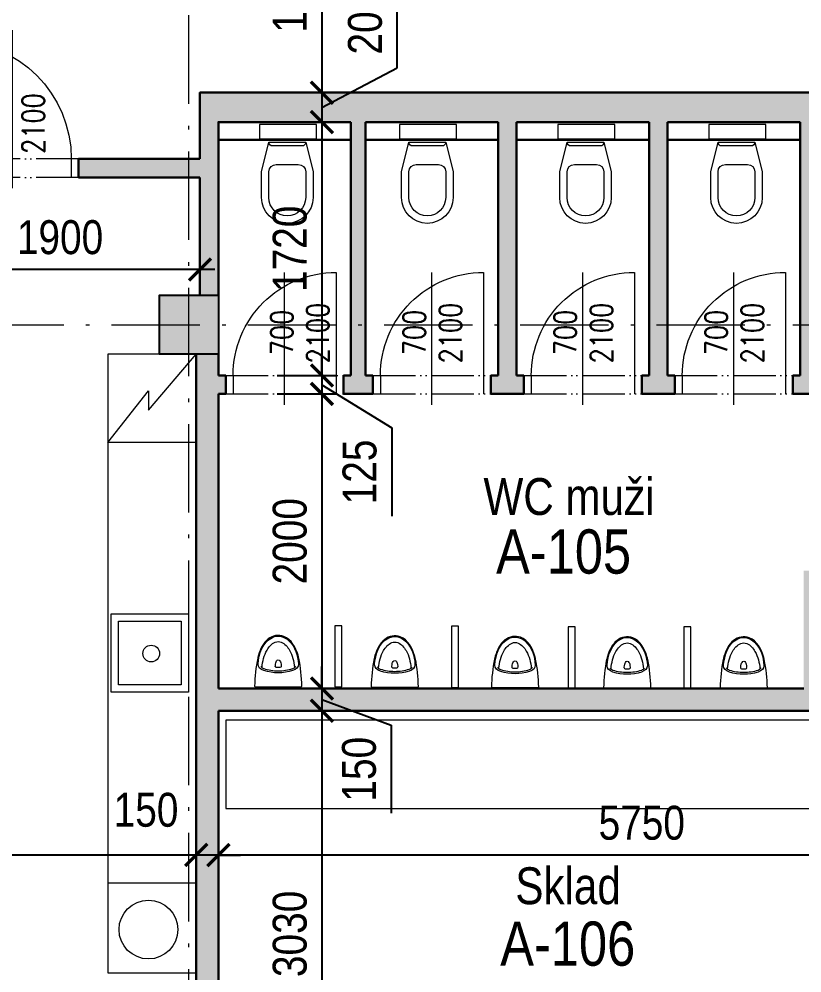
# Model space of a CAD drawing. Header units: millimetres. Extents: x 325046 to 1268204, y 1875583 to 2761998.
# Drawn here: x 710926 to 716241, y 2556493 to 2562967 of the extents above; entities that cross this region are included whole.
import ezdxf

# ---------------------------------------------------------------- set-up
doc = ezdxf.new("R2010")
doc.units = ezdxf.units.MM
doc.header["$LTSCALE"] = 100
doc.header["$PDMODE"] = 65
doc.linetypes.add('ACAD_ISO05W100', pattern=[33, 24, -3, 0, -3, 0, -3])
doc.linetypes.add('ACAD_ISO10W100', pattern=[18.5, 12, -3, 0.5, -3])
for name, color, linetype, lineweight, true_color in [('DVEŘE - POPIS', 7, 'Continuous', 5, 0x008a22), ('INTERIÉR', 7, 'Continuous', 5, 0xa65930), ('otvory', 7, 'Continuous', 20, 0xb30000), ('PŘÍČKY - SDK', 7, 'Continuous', 30, 0x6a1174), ('SANITA  - NOVÁ', 7, 'Continuous', 13, 0x3f3fde)]:
    doc.layers.add(name, color=color, linetype=linetype, lineweight=lineweight, true_color=true_color)
for name, color, linetype in [('kóty 100', 5, 'Continuous'), ('ČÍSLO MÍSTNOSTI', 4, 'Continuous'), ('ŽB- SLOUPY', 3, 'Continuous')]:
    doc.layers.add(name, color=color, linetype=linetype)
doc.layers.add('Objekty - osy', color=5, linetype='ACAD_ISO10W100', lineweight=20)
doc.layers.add('ŽB - Šraf-prefa', color=253, linetype='Continuous', lineweight=13)
doc.layers.add('POPIS MÍSTNOSTÍ', color=7, linetype='Continuous', true_color=0x072bf2)
doc.layers.add('ŠRAF - SDK', color=7, linetype='Continuous', true_color=0xfbe0ee)
doc.styles.add('ARIAL NARROW', font='ARIALN.TTF')
doc.styles.add('FSIMPLEX', font='simplex.shx')
doc.dimstyles.new('100', dxfattribs={"dimscale": 100, "dimtxt": 2.3, "dimasz": 1.5, "dimexe": 1, "dimexo": 4, "dimgap": 1, "dimtad": 1, "dimdec": 0, "dimzin": 0, "dimdsep": 46, "dimtxsty": 'ARIAL NARROW', "dimblk": 'ARCHTICK', "dimcen": 4, "dimdle": 1, "dimclrd": 256, "dimclre": 256, "dimclrt": 7, "dimadec": 0, "dimazin": 0, "dimtfac": 1, "dimtdec": 0, "dimtix": 1, "dimtofl": 0, "dimtmove": 0, "dimatfit": 2, "dimldrblk": 'OBLIQUE', "dimfxl": 1, "dimtolj": 1, "dimtzin": 0, "dimlwd": -1, "dimlwe": -1, "dimarcsym": 1})

# ---------------------------------------------------------------- blocks, each defined once
blk = doc.blocks.new('A$C32F32A5B')
at = {"layer": 'SANITA  - NOVÁ', "ltscale": 2, "transparency": 33554687}
for p, q in [((0, 0), (0, 98.3)), ((0, 98.3), (386.6, 98.3)), ((386.6, 98.3), (386.6, 0)), ((386.6, 0), (0, 0))]:
    blk.add_line(p, q, dxfattribs=at)
for points in [[(313.1, 120.8), (363.1, 320.8), (363.1, 495.8, 1), (13.1, 495.8), (13.1, 320.8), (63.1, 120.8)], [(113.1, 270.8), (263.1, 270.8, 0.41), (313.1, 320.8), (313.1, 495.8, 1), (63.1, 495.8), (63.1, 320.8, 0.41), (113.1, 270.8)], [(63.1, 120.8), (313.1, 120.8, 0.41), (288.1, 145.8), (88.1, 145.8, 0.41), (63.1, 120.8)]]:
    blk.add_lwpolyline(points, format="xyb", dxfattribs=at)
blk = doc.blocks.new('A$C2DFD14CC')
at = {"layer": 'otvory', "linetype": 'ACAD_ISO05W100', "ltscale": 0.12}
for p, q in [((75, 0), (75, 800)), ((200, 0), (200, 800))]:
    blk.add_line(p, q, dxfattribs=at)
at = {"layer": 'otvory'}
for p, q in [((900, 750), (75, 750)), ((200, 50), (75, 50))]:
    blk.add_line(p, q, dxfattribs=at)
at = {"layer": 'otvory', "ltscale": 2, "transparency": 33554687}
blk.add_line((0, 400), (900, 400), dxfattribs=at)
blk.add_arc((200, 750), 700, 270, 0, dxfattribs=at)
blk = doc.blocks.new('pisoir')
for points, knots in [([(154.6, 0), (154.6, 0), (160.5, -3), (160.5, -3), (159, -67.2), (152.7, -131.2), (139.5, -194.1), (138.1, -200.9), (136.4, -207.8), (134.4, -214.5), (122.2, -255.1), (102.7, -297), (68.6, -323.8), (38.6, -347.2), (-1.4, -354.8), (-37.3, -341.4), (-90.4, -321.6), (-119, -265.7), (-134.3, -214.5), (-136.3, -207.8), (-138.1, -200.9), (-139.5, -194.1), (-152.7, -131.2), (-159, -67.2), (-160.5, -3), (-160.5, -3), (-154.5, 0), (-154.5, 0), (-154.5, 0), (154.6, 0), (154.6, 0)], [0, 0, 0, 0, 1, 1, 1, 2, 2, 2, 3, 3, 3, 4, 4, 4, 5, 5, 5, 6, 6, 6, 7, 7, 7, 8, 8, 8, 9, 9, 9, 10, 10, 10, 10]), ([(-137, -154), (-133.8, -210.8), (-115.3, -272), (-72.8, -311.9), (-42.2, -340.8), (0.3, -353), (39.7, -334.8), (105.8, -304.2), (133.2, -221.6), (137, -154), (137, -154), (137, -152.2), (137, -152.2), (137, -133.4), (121.5, -116.4), (97.7, -109), (33.9, -89.2), (-33.9, -89.2), (-97.7, -109), (-121.5, -116.4), (-137, -133.4), (-137, -152.2), (-137, -152.2), (-137, -154), (-137, -154)], [0, 0, 0, 0, 1, 1, 1, 2, 2, 2, 3, 3, 3, 4, 4, 4, 5, 5, 5, 6, 6, 6, 7, 7, 7, 8, 8, 8, 8]), ([(118.5, -138.4), (114.4, -130.6), (106.4, -125.6), (98.3, -122.9), (67.1, -112.5), (33.6, -107.3), (0, -107.3), (-33.6, -107.3), (-67.1, -112.5), (-98.3, -122.9), (-106.4, -125.6), (-114.4, -130.6), (-118.5, -138.4)], [0, 0, 0, 0, 1, 1, 1, 2, 2, 2, 3, 3, 3, 4, 4, 4, 4]), ([(109.7, -131.3), (106.6, -171.9), (96.8, -212.6), (76.4, -248.1), (63.5, -270.6), (45.3, -292.5), (20.7, -302.4), (13.7, -305.2), (6.8, -306.4), (0, -306.3), (-6.8, -306.4), (-13.7, -305.2), (-20.7, -302.4), (-45.3, -292.5), (-63.5, -270.6), (-76.4, -248.1), (-96.8, -212.6), (-106.6, -171.9), (-109.7, -131.3)], [0, 0, 0, 0, 1, 1, 1, 2, 2, 2, 3, 3, 3, 4, 4, 4, 5, 5, 5, 6, 6, 6, 6]), ([(-11.6, -129.7), (-15.3, -129.9), (-18.4, -132.2), (-19.6, -135.8), (-19.6, -135.8), (-19.9, -138.3), (-19.9, -138.3), (-19.8, -139.7), (-19.8, -141.1), (-19.7, -142.6), (-19.3, -149.1), (-18.4, -155.6), (-16.7, -161.9), (-14.7, -169.7), (-9.8, -181.5), (-0.1, -181.9), (9.5, -181.5), (14.7, -169.8), (16.7, -161.9), (18.4, -155.6), (19.3, -149.1), (19.7, -142.6), (19.8, -141), (19.9, -139.4), (19.9, -137.8), (19.9, -137.8), (19.5, -135.1), (19.5, -135.1), (18.3, -131.9), (15.4, -130.1), (12.1, -129.7), (12.1, -129.7), (12.1, -129.7), (12.1, -129.7), (4.2, -129.6), (-3.7, -129.6), (-11.6, -129.7), (-11.6, -129.7), (-11.6, -129.7), (-11.6, -129.7)], [0, 0, 0, 0, 1, 1, 1, 2, 2, 2, 3, 3, 3, 4, 4, 4, 5, 5, 5, 6, 6, 6, 7, 7, 7, 8, 8, 8, 9, 9, 9, 10, 10, 10, 11, 11, 11, 12, 12, 12, 13, 13, 13, 13])]:
    blk.add_open_spline(points, degree=3, knots=knots)
blk = doc.blocks.new('A$C2DA8013F')
at = {"layer": 'otvory'}
for p, q in [((74.6, 850), (999.6, 850)), ((874.6, 50), (999.6, 50))]:
    blk.add_line(p, q, dxfattribs=at)
at = {"layer": 'otvory', "linetype": 'ACAD_ISO05W100', "ltscale": 0.12}
for p, q in [((874.6, 0), (874.6, 900)), ((999.6, 0), (999.6, 900))]:
    blk.add_line(p, q, dxfattribs=at)
at = {"layer": 'otvory', "ltscale": 2, "transparency": 33554687}
blk.add_line((1073.7, 450), (0, 450), dxfattribs=at)
blk.add_arc((874.6, 850), 800, 180, 270, dxfattribs=at)
blk = doc.blocks.new('_ARCHTICK')
at = {"color": 0, "linetype": 'ByBlock', "const_width": 0.15}
blk.add_lwpolyline([(-0.5, -0.5), (0.5, 0.5)], dxfattribs=at)
blk = doc.blocks.new('*D466')
at = {"layer": 'Defpoints', "color": 0, "ltscale": 100, "transparency": 16777216}
for p in [(712078.7, 2563867.7), (712153.7, 2562467.7), (712982, 2562467.7)]:
    blk.add_point(p, dxfattribs=at)
at = {"layer": 'kóty 100', "ltscale": 100, "transparency": 16777216}
for p, q in [((712982, 2563967.7), (712982, 2562367.7)), ((712478.7, 2563867.7), (713082, 2563867.7)), ((712553.7, 2562467.7), (713082, 2562467.7))]:
    blk.add_line(p, q, dxfattribs=at)
at = {"layer": 'kóty 100', "ltscale": 100, "transparency": 16777216, "xscale": 150, "yscale": 150, "zscale": 150}
for p, rotation in [((712982, 2563867.7), 90), ((712982, 2562467.7), 270)]:
    blk.add_blockref('_ARCHTICK', p, dxfattribs=dict(at, rotation=rotation))
at = {"layer": 'kóty 100', "color": 7, "ltscale": 100, "transparency": 16777216, "insert": (712764.6, 2563167.7), "char_height": 230, "attachment_point": 5, "rotation": 90, "style": 'ARIAL NARROW'}
blk.add_mtext('\\A1;1400', dxfattribs=at)
blk = doc.blocks.new('_Oblique')
at = {"color": 0, "lineweight": -2}
blk.add_line((-0.5, -0.5), (0.5, 0.5), dxfattribs=at)
blk = doc.blocks.new('*D467')
at = {"layer": 'Defpoints', "color": 0, "ltscale": 100, "transparency": 16777216}
for p in [(712153.7, 2562467.7), (712278.7, 2562267.7), (712982, 2562267.7)]:
    blk.add_point(p, dxfattribs=at)
at = {"layer": 'kóty 100', "ltscale": 100, "transparency": 16777216}
for p, q in [((713493.1, 2562636.7), (713493.1, 2563255.9)), ((712982, 2562367.7), (713493.1, 2562636.7)), ((712982, 2562567.7), (712982, 2562167.7)), ((712553.7, 2562467.7), (713082, 2562467.7)), ((712678.7, 2562267.7), (713082, 2562267.7))]:
    blk.add_line(p, q, dxfattribs=at)
at = {"layer": 'kóty 100', "ltscale": 100, "transparency": 16777216, "xscale": 150, "yscale": 150, "zscale": 150}
for p, rotation in [((712982, 2562467.7), 90), ((712982, 2562267.7), 270)]:
    blk.add_blockref('_ARCHTICK', p, dxfattribs=dict(at, rotation=rotation))
at = {"layer": 'kóty 100', "color": 7, "ltscale": 100, "transparency": 16777216, "insert": (713275.6, 2562946.3), "char_height": 230, "attachment_point": 5, "rotation": 90, "style": 'ARIAL NARROW'}
blk.add_mtext('\\A1;200', dxfattribs=at)
blk = doc.blocks.new('*D468')
at = {"layer": 'Defpoints', "color": 0, "ltscale": 100, "transparency": 16777216}
for p in [(712278.7, 2562267.7), (712278.7, 2560547.7), (712982, 2560547.7)]:
    blk.add_point(p, dxfattribs=at)
at = {"layer": 'kóty 100', "ltscale": 100, "transparency": 16777216}
for p, q in [((712982, 2562367.7), (712982, 2560447.7)), ((712678.7, 2562267.7), (713082, 2562267.7)), ((712678.7, 2560547.7), (713082, 2560547.7))]:
    blk.add_line(p, q, dxfattribs=at)
at = {"layer": 'kóty 100', "ltscale": 100, "transparency": 16777216, "xscale": 150, "yscale": 150, "zscale": 150}
for p, rotation in [((712982, 2562267.7), 90), ((712982, 2560547.7), 270)]:
    blk.add_blockref('_ARCHTICK', p, dxfattribs=dict(at, rotation=rotation))
at = {"layer": 'kóty 100', "color": 7, "ltscale": 100, "transparency": 16777216, "insert": (712764.6, 2561407.7), "char_height": 230, "attachment_point": 5, "rotation": 90, "style": 'ARIAL NARROW'}
blk.add_mtext('\\A1;1720', dxfattribs=at)
blk = doc.blocks.new('*D469')
at = {"layer": 'Defpoints', "color": 0, "ltscale": 100, "transparency": 16777216}
for p in [(712278.7, 2560547.7), (712278.7, 2560422.7), (712982, 2560422.7)]:
    blk.add_point(p, dxfattribs=at)
at = {"layer": 'kóty 100', "ltscale": 100, "transparency": 16777216}
for p, q in [((712982, 2560547.7), (712982, 2560697.7)), ((712678.7, 2560547.7), (713082, 2560547.7)), ((712982, 2560547.7), (712982, 2560422.7)), ((712982, 2560485.2), (713456, 2560193.2)), ((712678.7, 2560422.7), (713082, 2560422.7)), ((712982, 2560422.7), (712982, 2560272.7)), ((713456, 2560193.2), (713456, 2559592.8))]:
    blk.add_line(p, q, dxfattribs=at)
at = {"layer": 'kóty 100', "ltscale": 100, "transparency": 16777216, "xscale": 150, "yscale": 150, "zscale": 150}
for p, rotation in [((712982, 2560547.7), 270), ((712982, 2560422.7), 90)]:
    blk.add_blockref('_ARCHTICK', p, dxfattribs=dict(at, rotation=rotation))
at = {"layer": 'kóty 100', "color": 7, "ltscale": 100, "transparency": 16777216, "insert": (713238.6, 2559893), "char_height": 230, "attachment_point": 5, "rotation": 90, "style": 'ARIAL NARROW'}
blk.add_mtext('\\A1;125', dxfattribs=at)
blk = doc.blocks.new('*D470')
at = {"layer": 'Defpoints', "color": 0, "ltscale": 100, "transparency": 16777216}
for p in [(712278.7, 2560422.7), (712278.7, 2558422.7), (712982, 2558422.7)]:
    blk.add_point(p, dxfattribs=at)
at = {"layer": 'kóty 100', "ltscale": 100, "transparency": 16777216}
for p, q in [((712982, 2560522.7), (712982, 2558322.7)), ((712678.7, 2560422.7), (713082, 2560422.7)), ((712678.7, 2558422.7), (713082, 2558422.7))]:
    blk.add_line(p, q, dxfattribs=at)
at = {"layer": 'kóty 100', "ltscale": 100, "transparency": 16777216, "xscale": 150, "yscale": 150, "zscale": 150}
for p, rotation in [((712982, 2560422.7), 90), ((712982, 2558422.7), 270)]:
    blk.add_blockref('_ARCHTICK', p, dxfattribs=dict(at, rotation=rotation))
at = {"layer": 'kóty 100', "color": 7, "ltscale": 100, "transparency": 16777216, "insert": (712764.6, 2559422.7), "char_height": 230, "attachment_point": 5, "rotation": 90, "style": 'ARIAL NARROW'}
blk.add_mtext('\\A1;2000', dxfattribs=at)
blk = doc.blocks.new('*D471')
at = {"layer": 'Defpoints', "color": 0, "ltscale": 100, "transparency": 16777216}
for p in [(712278.7, 2558422.7), (712278.7, 2558272.7), (712982, 2558272.7)]:
    blk.add_point(p, dxfattribs=at)
at = {"layer": 'kóty 100', "ltscale": 100, "transparency": 16777216}
for p, q in [((712982, 2558422.7), (712982, 2558572.7)), ((712678.7, 2558422.7), (713082, 2558422.7)), ((712982, 2558422.7), (712982, 2558272.7)), ((712982, 2558347.7), (713452.3, 2558174.5)), ((712678.7, 2558272.7), (713082, 2558272.7)), ((712982, 2558272.7), (712982, 2558122.7)), ((713452.3, 2558174.5), (713452.3, 2557576.2))]:
    blk.add_line(p, q, dxfattribs=at)
at = {"layer": 'kóty 100', "ltscale": 100, "transparency": 16777216, "xscale": 150, "yscale": 150, "zscale": 150}
for p, rotation in [((712982, 2558422.7), 270), ((712982, 2558272.7), 90)]:
    blk.add_blockref('_ARCHTICK', p, dxfattribs=dict(at, rotation=rotation))
at = {"layer": 'kóty 100', "color": 7, "ltscale": 100, "transparency": 16777216, "insert": (713234.8, 2557875.4), "char_height": 230, "attachment_point": 5, "rotation": 90, "style": 'ARIAL NARROW'}
blk.add_mtext('\\A1;150', dxfattribs=at)
blk = doc.blocks.new('*D472')
at = {"layer": 'Defpoints', "color": 0, "ltscale": 100, "transparency": 16777216}
for p in [(712278.7, 2558272.7), (712278.7, 2555242.7), (712982, 2555242.7)]:
    blk.add_point(p, dxfattribs=at)
at = {"layer": 'kóty 100', "ltscale": 100, "transparency": 16777216}
for p, q in [((712982, 2558372.7), (712982, 2555142.7)), ((712678.7, 2558272.7), (713082, 2558272.7)), ((712678.7, 2555242.7), (713082, 2555242.7))]:
    blk.add_line(p, q, dxfattribs=at)
at = {"layer": 'kóty 100', "ltscale": 100, "transparency": 16777216, "xscale": 150, "yscale": 150, "zscale": 150}
for p, rotation in [((712982, 2558272.7), 90), ((712982, 2555242.7), 270)]:
    blk.add_blockref('_ARCHTICK', p, dxfattribs=dict(at, rotation=rotation))
at = {"layer": 'kóty 100', "color": 7, "ltscale": 100, "transparency": 16777216, "insert": (712764.6, 2556757.7), "char_height": 230, "attachment_point": 5, "rotation": 90, "style": 'ARIAL NARROW'}
blk.add_mtext('\\A1;3030', dxfattribs=at)
blk = doc.blocks.new('*D490')
at = {"layer": 'Defpoints', "color": 0, "ltscale": 100, "transparency": 16777216}
for p in [(712278.7, 2558272.7), (718028.7, 2558272.7), (712278.7, 2557293.1)]:
    blk.add_point(p, dxfattribs=at)
at = {"layer": 'kóty 100', "ltscale": 100, "transparency": 16777216}
for p, q in [((712278.7, 2557872.7), (712278.7, 2557193.1)), ((718028.7, 2557872.7), (718028.7, 2557193.1)), ((718128.7, 2557293.1), (712178.7, 2557293.1))]:
    blk.add_line(p, q, dxfattribs=at)
at = {"layer": 'kóty 100', "ltscale": 100, "transparency": 16777216, "xscale": 150, "yscale": 150, "zscale": 150, "rotation": 180}
blk.add_blockref('_ARCHTICK', (712278.7, 2557293.1), dxfattribs=at)
at = {"layer": 'kóty 100', "ltscale": 100, "transparency": 16777216, "xscale": 150, "yscale": 150, "zscale": 150}
blk.add_blockref('_ARCHTICK', (718028.7, 2557293.1), dxfattribs=at)
at = {"layer": 'kóty 100', "color": 7, "ltscale": 100, "transparency": 16777216, "insert": (715153.7, 2557510.5), "char_height": 230, "attachment_point": 5, "style": 'ARIAL NARROW'}
blk.add_mtext('\\A1;5750', dxfattribs=at)
blk = doc.blocks.new('*D491')
at = {"layer": 'Defpoints', "color": 0, "ltscale": 100, "transparency": 16777216}
for p in [(712278.7, 2558172.7), (712128.7, 2557293.1), (712128.7, 2555142.6)]:
    blk.add_point(p, dxfattribs=at)
at = {"layer": 'kóty 100', "ltscale": 100, "transparency": 16777216}
for p, q in [((712278.7, 2557772.7), (712278.7, 2557193.1)), ((712128.7, 2555542.6), (712128.7, 2557393.1)), ((712128.7, 2557293.1), (711978.7, 2557293.1)), ((712278.7, 2557293.1), (712428.7, 2557293.1))]:
    blk.add_line(p, q, dxfattribs=at)
at = {"layer": 'kóty 100', "ltscale": 100, "transparency": 16777216, "xscale": 150, "yscale": 150, "zscale": 150}
blk.add_blockref('_ARCHTICK', (712128.7, 2557293.1), dxfattribs=at)
at = {"layer": 'kóty 100', "ltscale": 100, "transparency": 16777216, "xscale": 150, "yscale": 150, "zscale": 150, "rotation": 180}
blk.add_blockref('_ARCHTICK', (712278.7, 2557293.1), dxfattribs=at)
at = {"layer": 'kóty 100', "color": 7, "ltscale": 100, "transparency": 16777216, "insert": (711787.7, 2557598.6), "char_height": 230, "attachment_point": 5, "style": 'ARIAL NARROW'}
blk.add_mtext('\\A1;150', dxfattribs=at)
blk = doc.blocks.new('*D492')
at = {"layer": 'Defpoints', "color": 0, "ltscale": 100, "transparency": 16777216}
for p in [(705953.7, 2557293.1), (705953.7, 2555142.7), (712128.7, 2555142.6)]:
    blk.add_point(p, dxfattribs=at)
at = {"layer": 'kóty 100', "ltscale": 100, "transparency": 16777216}
for p, q in [((705953.7, 2555542.7), (705953.7, 2557393.1)), ((712128.7, 2555542.6), (712128.7, 2557393.1)), ((712228.7, 2557293.1), (705853.7, 2557293.1))]:
    blk.add_line(p, q, dxfattribs=at)
at = {"layer": 'kóty 100', "ltscale": 100, "transparency": 16777216, "xscale": 150, "yscale": 150, "zscale": 150, "rotation": 180}
blk.add_blockref('_ARCHTICK', (705953.7, 2557293.1), dxfattribs=at)
at = {"layer": 'kóty 100', "ltscale": 100, "transparency": 16777216, "xscale": 150, "yscale": 150, "zscale": 150}
blk.add_blockref('_ARCHTICK', (712128.7, 2557293.1), dxfattribs=at)
at = {"layer": 'kóty 100', "color": 7, "ltscale": 100, "transparency": 16777216, "insert": (709041.2, 2557510.5), "char_height": 230, "attachment_point": 5, "style": 'ARIAL NARROW'}
blk.add_mtext('\\A1;6175', dxfattribs=at)
blk = doc.blocks.new('*D731')
at = {"layer": 'Defpoints', "color": 0, "ltscale": 100, "transparency": 16777216}
for p in [(710253.7, 2561892.7), (712153.7, 2561892.7), (710253.7, 2561267.8)]:
    blk.add_point(p, dxfattribs=at)
at = {"layer": 'kóty 100', "ltscale": 100, "transparency": 16777216}
for p, q in [((710253.7, 2561492.7), (710253.7, 2561167.8)), ((712153.7, 2561492.7), (712153.7, 2561167.8)), ((712253.7, 2561267.8), (710153.7, 2561267.8))]:
    blk.add_line(p, q, dxfattribs=at)
at = {"layer": 'kóty 100', "ltscale": 100, "transparency": 16777216, "xscale": 150, "yscale": 150, "zscale": 150, "rotation": 180}
blk.add_blockref('_ARCHTICK', (710253.7, 2561267.8), dxfattribs=at)
at = {"layer": 'kóty 100', "ltscale": 100, "transparency": 16777216, "xscale": 150, "yscale": 150, "zscale": 150}
blk.add_blockref('_ARCHTICK', (712153.7, 2561267.8), dxfattribs=at)
at = {"layer": 'kóty 100', "color": 7, "ltscale": 100, "transparency": 16777216, "insert": (711203.7, 2561485.2), "char_height": 230, "attachment_point": 5, "style": 'ARIAL NARROW'}
blk.add_mtext('\\A1;1900', dxfattribs=at)

msp = doc.modelspace()

# ---------------------------------------------------------------- hatches: boundary and pattern name
at = {"layer": 'ŠRAF - SDK', "ltscale": 100}
h = msp.add_hatch(color=256, dxfattribs=at)
h.dxf.hatch_style = 1
h.paths.add_polyline_path([(716353.7, 2562467.7), (712153.7, 2562467.7), (712153.7, 2562017.7), (711330.1, 2562017.7), (711330.1, 2561892.7), (712153.7, 2561892.7), (712153.7, 2561092.7), (712278.7, 2561092.7), (712278.7, 2562267.7), (713178.7, 2562267.7), (713178.7, 2560547.7), (713128.7, 2560547.7), (713128.7, 2560422.7), (713328.7, 2560422.7), (713328.7, 2560547.7), (713278.7, 2560547.7), (713278.7, 2562267.7), (714178.7, 2562267.7), (714178.7, 2560547.7), (714128.7, 2560547.7), (714128.7, 2560422.7), (714353.7, 2560422.7), (714353.7, 2560547.7), (714303.7, 2560547.7), (714303.7, 2562267.7), (715203.7, 2562267.7), (715203.7, 2560547.7), (715153.7, 2560547.7), (715153.7, 2560422.7), (715378.7, 2560422.7), (715378.7, 2560547.7), (715328.7, 2560547.7), (715328.7, 2562267.7), (716228.7, 2562267.7), (716228.7, 2560547.7), (716178.7, 2560547.7), (716178.7, 2560422.7), (716353.7, 2560422.7), (716353.7, 2561867.7), (717878.7, 2561867.7), (717878.7, 2561092.7), (718028.7, 2561092.7), (718028.7, 2562017.7), (716353.7, 2562017.7)])
h = msp.add_hatch(color=256, dxfattribs=at)
h.dxf.hatch_style = 1
h.paths.add_polyline_path([(710178.6, 2555117.6), (710178.6, 2555242.6), (705803.7, 2555242.7), (705803.7, 2555092.7), (706403.7, 2555092.7), (706403.7, 2555117.7)])
h.paths.add_polyline_path([(717878.7, 2553372.7), (717768.7, 2553372.7), (717768.7, 2553247.7), (718028.7, 2553247.7), (718028.7, 2554692.7), (717878.7, 2554692.7)], flags=17)
h.paths.add_polyline_path([(716378.7, 2551047.7), (716378.7, 2551997.7), (716278.7, 2551997.7), (716278.7, 2551247.7), (712278.7, 2551247.7), (712278.7, 2553247.7), (712388.7, 2553247.7), (712388.7, 2553372.7), (712278.7, 2553372.7), (712278.7, 2554692.7), (711878.7, 2554692.7), (711878.7, 2555092.7), (712278.7, 2555092.7), (713298.7, 2555092.7), (713298.7, 2553372.7), (713188.7, 2553372.7), (713188.7, 2553247.7), (713533.7, 2553247.7), (713533.7, 2553372.7), (713423.7, 2553372.7), (713423.7, 2555092.7), (714443.7, 2555092.7), (714443.7, 2553372.7), (714333.7, 2553372.7), (714333.7, 2553247.7), (714678.7, 2553247.7), (714678.7, 2553372.7), (714568.7, 2553372.7), (714568.7, 2555092.7), (715588.7, 2555092.7), (715588.7, 2553372.7), (715478.7, 2553372.7), (715478.7, 2553247.7), (715823.7, 2553247.7), (715823.7, 2553372.7), (715713.7, 2553372.7), (715713.7, 2555092.7), (716733.7, 2555092.7), (716733.7, 2553372.7), (716623.7, 2553372.7), (716623.7, 2553247.7), (716968.7, 2553247.7), (716968.7, 2553372.7), (716858.7, 2553372.7), (716858.7, 2555092.7), (717878.7, 2555092.7), (717878.7, 2555092.7), (718028.7, 2555092.7), (718028.7, 2555242.7), (712278.7, 2555242.7), (712278.7, 2558272.7), (718028.7, 2558272.7), (718028.7, 2558422.7), (716378.7, 2558422.7), (716378.7, 2559222.7), (716253.7, 2559222.7), (716253.7, 2558422.7), (712278.7, 2558422.7), (712278.7, 2560422.7), (712328.7, 2560422.7), (712328.7, 2560547.7), (712278.7, 2560547.7), (712278.7, 2560692.7), (712128.7, 2560692.7), (712128.7, 2555242.6), (711078.6, 2555242.6), (711078.6, 2555117.6), (711778.7, 2555117.6), (711778.7, 2554217.6), (712128.6, 2554217.6), (712128.6, 2551047.7)])
h.paths.add_polyline_path([(718028.7, 2551172.7), (717193.7, 2551172.7), (717193.7, 2551347.7), (718028.7, 2551347.7), (718028.7, 2551472.7), (716378.7, 2551472.7), (716378.7, 2551347.7), (717093.7, 2551347.7), (717093.7, 2551047.7), (718028.7, 2551047.7)], flags=17)
at = {"layer": 'ŽB - Šraf-prefa'}
h = msp.add_hatch(color=256, dxfattribs=at)
h.dxf.hatch_style = 1
h.paths.add_polyline_path([(712278.7, 2560692.7), (711878.7, 2560692.7), (711878.7, 2561092.7), (712278.7, 2561092.7)])

# ---------------------------------------------------------------- linework, layer by layer
at = {"layer": 'INTERIÉR'}
for p, q in [((712128.7, 2560092.6), (711528.8, 2560092.8)), ((712128.7, 2557102.8), (711528.8, 2557102.9))]:
    msp.add_line(p, q, dxfattribs=at)
msp.add_lwpolyline([(711528.8, 2560092.8), (711804.9, 2560443.8), (711804.9, 2560311.8), (712128.8, 2560692.6)], dxfattribs=at)
for points in [[(711529.1, 2560692.9), (711528.9, 2556492.7), (712128.6, 2556492.7), (712128.8, 2560692.9)], [(712328.7, 2557608.1), (717986.4, 2557607.9), (717986.4, 2558207.6), (712328.7, 2558207.8)]]:
    msp.add_lwpolyline(points, close=True, dxfattribs=at)
msp.add_circle((711804, 2556787.1), 199.6, dxfattribs=at)
at = {"layer": 'Objekty - osy', "ltscale": 0.5}
for points in [[(712078.7, 2469892.7), (712078.7, 2567892.7)], [(705078.7, 2560892.7), (719078.7, 2560892.7)]]:
    msp.add_lwpolyline(points, dxfattribs=at)
at = {"layer": 'PŘÍČKY - SDK'}
for p, q in [((712903.7, 2562467.7), (716203.7, 2562467.7)), ((713178.7, 2562267.7), (713178.7, 2560547.7)), ((713278.7, 2562267.7), (714178.7, 2562267.7)), ((713278.7, 2562267.7), (713278.7, 2560547.7)), ((714178.7, 2562267.7), (714178.7, 2560547.7)), ((714303.7, 2562267.7), (715203.7, 2562267.7)), ((714303.7, 2562267.7), (714303.7, 2560547.7)), ((715203.7, 2562267.7), (715203.7, 2560547.7)), ((715328.7, 2562267.7), (716228.7, 2562267.7)), ((715328.7, 2562267.7), (715328.7, 2560547.7)), ((716228.7, 2562267.7), (716228.7, 2560547.7)), ((712278.7, 2562147.7), (713178.7, 2562147.7)), ((713278.7, 2562147.7), (714178.7, 2562147.7)), ((714303.7, 2562147.7), (715203.7, 2562147.7)), ((715328.7, 2562147.7), (716228.7, 2562147.7)), ((712153.7, 2562017.7), (711330.1, 2562017.7)), ((711330.1, 2562017.7), (711330.1, 2561892.7)), ((712153.7, 2561892.7), (711330.1, 2561892.7)), ((712128.7, 2560692.5), (712128.7, 2555242.6)), ((712278.7, 2560692.7), (712278.7, 2560547.7)), ((712328.7, 2560547.7), (712278.7, 2560547.7)), ((712328.7, 2560547.7), (712328.7, 2560422.7)), ((713178.7, 2560547.7), (713128.7, 2560547.7)), ((713128.7, 2560547.7), (713128.7, 2560422.7)), ((713328.7, 2560547.7), (713278.7, 2560547.7)), ((713328.7, 2560547.7), (713328.7, 2560422.7)), ((714178.7, 2560547.7), (714128.7, 2560547.7)), ((714128.7, 2560547.7), (714128.7, 2560422.7)), ((714353.7, 2560547.7), (714303.7, 2560547.7)), ((714353.7, 2560547.7), (714353.7, 2560422.7)), ((715203.7, 2560547.7), (715153.7, 2560547.7)), ((715153.7, 2560547.7), (715153.7, 2560422.7)), ((715378.7, 2560547.7), (715328.7, 2560547.7)), ((715378.7, 2560547.7), (715378.7, 2560422.7)), ((716228.7, 2560547.7), (716178.7, 2560547.7)), ((716178.7, 2560547.7), (716178.7, 2560422.7)), ((712328.7, 2560422.7), (712278.7, 2560422.7)), ((712278.7, 2560422.7), (712278.7, 2558422.7)), ((713328.7, 2560422.7), (713128.7, 2560422.7)), ((714353.7, 2560422.7), (714128.7, 2560422.7)), ((715378.7, 2560422.7), (715153.7, 2560422.7)), ((716353.7, 2560422.7), (716178.7, 2560422.7)), ((712278.7, 2558422.7), (716253.7, 2558422.7)), ((712278.7, 2558272.7), (718028.7, 2558272.7)), ((712278.7, 2558272.7), (712278.7, 2555242.7))]:
    msp.add_line(p, q, dxfattribs=at)
for points in [[(716353.7, 2562017.7), (716353.7, 2562467.7), (712153.7, 2562467.7), (712153.7, 2562017.7)], [(713178.7, 2562267.7), (712278.7, 2562267.7), (712278.7, 2561092.7)], [(712153.7, 2561892.7), (712153.7, 2561092.7)]]:
    msp.add_lwpolyline(points, dxfattribs=at)
at = {"layer": 'SANITA  - NOVÁ'}
for p, q in [((713117.6, 2558849), (713069.9, 2558849)), ((713069.9, 2558849), (713069.9, 2558433.9)), ((713117.6, 2558433.9), (713117.6, 2558849)), ((713069.9, 2558433.9), (713117.6, 2558433.9))]:
    msp.add_line(p, q, dxfattribs=at)
for points in [[(711550.1, 2558397.3), (711550.1, 2558930), (712076, 2558930), (712076, 2558397.3)], [(711600.1, 2558447.3), (711600.1, 2558880), (712026, 2558880), (712026, 2558447.3)], [(713909.2, 2558430.7), (713909.2, 2558845.8), (713861.5, 2558845.8), (713861.5, 2558430.7)], [(714701.1, 2558427.5), (714701.1, 2558842.6), (714653.3, 2558842.6), (714653.3, 2558427.5)], [(715486.9, 2558427.5), (715486.9, 2558842.6), (715439.1, 2558842.6), (715439.1, 2558427.5)]]:
    msp.add_lwpolyline(points, close=True, dxfattribs=at)
msp.add_circle((711822.9, 2558660.6), 56.5, dxfattribs=at)
at = {"layer": 'ŽB- SLOUPY'}
msp.add_lwpolyline([(712278.7, 2560692.7), (711878.7, 2560692.7), (711878.7, 2561092.7), (712278.7, 2561092.7)], close=True, dxfattribs=at)

# ---------------------------------------------------------------- block references
at = {"layer": 'otvory', "xscale": -1}
for name, p, rotation in [('A$C2DA8013F', (711330.1, 2562892.4), 90), ('A$C2DFD14CC', (712328.7, 2560347.7), 270), ('A$C2DFD14CC', (713328.7, 2560347.7), 270), ('A$C2DFD14CC', (714353.7, 2560347.7), 270), ('A$C2DFD14CC', (715378.7, 2560347.7), 270)]:
    msp.add_blockref(name, p, dxfattribs=dict(at, rotation=rotation))
at = {"layer": 'SANITA  - NOVÁ', "xscale": -1, "rotation": 180}
for p in [(712558.6, 2562251.4), (713509.3, 2562251.4), (714583.6, 2562251.4), (715608.6, 2562251.4)]:
    msp.add_blockref('A$C32F32A5B', p, dxfattribs=at)
at = {"layer": 'SANITA  - NOVÁ', "rotation": 180.000005073097}
for p in [(712685.4, 2558435.6), (713476.6, 2558432.4), (714293.4, 2558429.2), (715054.8, 2558425.9), (715846.1, 2558425.9)]:
    msp.add_blockref('pisoir', p, dxfattribs=at)

# ---------------------------------------------------------------- texts
at = {"layer": 'DVEŘE - POPIS', "style": 'FSIMPLEX', "width": 0.8}
for s, p in [('2100', (711097.3, 2562052)), ('2100', (713029.6, 2560630.1)), ('2100', (713929.6, 2560630.1)), ('2100', (714954.6, 2560630.1)), ('2100', (715979.6, 2560630.1)), ('700', (712784.1, 2560685.5)), ('700', (713684.1, 2560685.5)), ('700', (714709.1, 2560685.5)), ('700', (715734.1, 2560685.5))]:
    msp.add_text(s, height=150, rotation=90, dxfattribs=at).set_placement(p)
at = {"layer": 'POPIS MÍSTNOSTÍ', "char_height": 250, "width": 3980.887, "attachment_point": 1, "style": 'ARIAL NARROW'}
for s, insert in [('WC muži', (714079.1, 2559851.3)), ('Sklad', (714295.2, 2557209.4))]:
    msp.add_mtext(s, dxfattribs=dict(at, insert=insert))
at = {"layer": 'ČÍSLO MÍSTNOSTI', "style": 'ARIAL NARROW'}
for s, p in [('A-105', (714164.4, 2559203.1)), ('A-106', (714192.6, 2556541.6))]:
    msp.add_text(s, height=300, dxfattribs=at).set_placement(p)

# ---------------------------------------------------------------- dimensions: what is measured, and where the dimension line sits
at = {"layer": 'kóty 100', "ltscale": 100}
dim = msp.add_linear_dim(base=(712982, 2562467.7), p1=(712078.7, 2563867.7), p2=(712153.7, 2562467.7), angle=90, dimstyle='100', dxfattribs=at)
dim.commit()
dim.dimension.update_dxf_attribs({"geometry": '*D466', "text_midpoint": (712764.6, 2563167.7)})
for base, p1, p2, picture, middle in [((712982, 2562267.7), (712153.7, 2562467.7), (712278.7, 2562267.7), '*D467', (713493.1, 2562736.7)), ((712982, 2560422.7), (712278.7, 2560547.7), (712278.7, 2560422.7), '*D469', (713456, 2560093.2)), ((712982, 2558272.7), (712278.7, 2558422.7), (712278.7, 2558272.7), '*D471', (713452.3, 2558074.5))]:
    dim = msp.add_linear_dim(base=base, p1=p1, p2=p2, angle=90, dimstyle='100', override={"dimtmove": 1}, dxfattribs=at)
    dim.commit()
    dim.dimension.update_dxf_attribs({"geometry": picture, "text_midpoint": middle, "dimtype": 160})
for base, p1, p2, picture, middle in [((712982, 2560547.7), (712278.7, 2562267.7), (712278.7, 2560547.7), '*D468', (712764.6, 2561407.7)), ((712982, 2558422.7), (712278.7, 2560422.7), (712278.7, 2558422.7), '*D470', (712764.6, 2559422.7)), ((712982, 2555242.7), (712278.7, 2558272.7), (712278.7, 2555242.7), '*D472', (712764.6, 2556757.7))]:
    dim = msp.add_linear_dim(base=base, p1=p1, p2=p2, angle=90, dimstyle='100', override={"dimtmove": 1}, dxfattribs=at)
    dim.commit()
    dim.dimension.update_dxf_attribs({"geometry": picture, "text_midpoint": middle})
for base, p1, p2, picture, middle in [((710253.7, 2561267.8), (712153.7, 2561892.7), (710253.7, 2561892.7), '*D731', (711203.7, 2561485.2)), ((712278.7, 2557293.1), (718028.7, 2558272.7), (712278.7, 2558272.7), '*D490', (715153.7, 2557510.5))]:
    dim = msp.add_linear_dim(base=base, p1=p1, p2=p2, dimstyle='100', dxfattribs=at)
    dim.commit()
    dim.dimension.update_dxf_attribs({"geometry": picture, "text_midpoint": middle})
dim = msp.add_linear_dim(base=(712128.7, 2557293.1), p1=(712278.7, 2558172.7), p2=(712128.7, 2555142.6), dimstyle='100', override={"dimtmove": 1}, dxfattribs=at)
dim.commit()
dim.dimension.update_dxf_attribs({"geometry": '*D491', "text_midpoint": (711787.7, 2557381.2), "dimtype": 160})
dim = msp.add_linear_dim(base=(705953.7, 2557293.1), p1=(712128.7, 2555142.6), p2=(705953.7, 2555142.7), dimstyle='100', override={"dimtmove": 1}, dxfattribs=at)
dim.commit()
dim.dimension.update_dxf_attribs({"geometry": '*D492', "text_midpoint": (709041.2, 2557510.5)})

doc.saveas('drawing.dxf')
